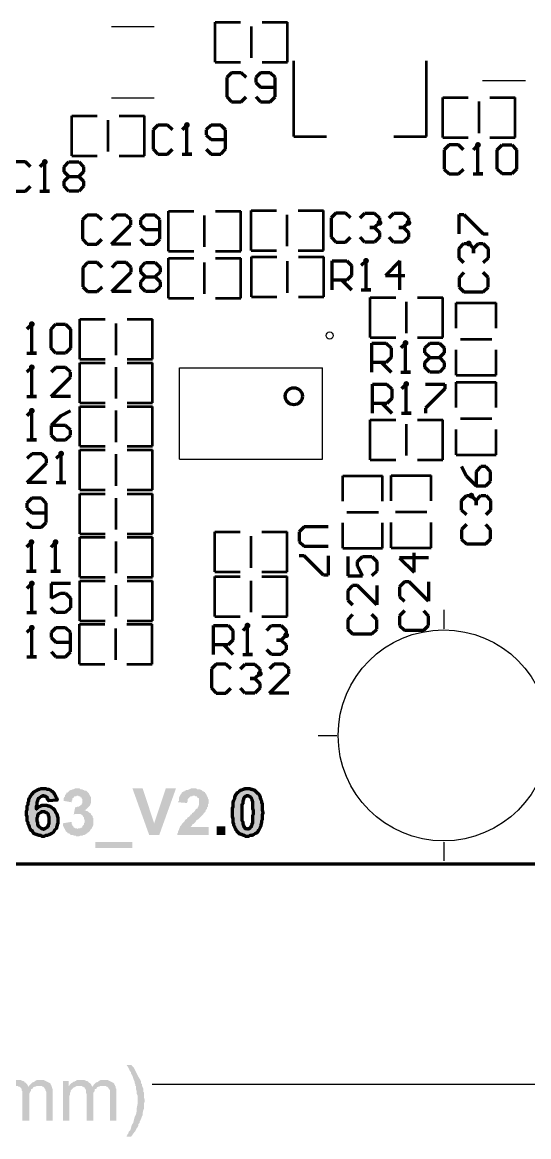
# Model space of a CAD drawing. Header units: millimetres. Extents: x 0.6 to 86.1, y 0.6 to 60.6.
# Drawn here: x 42.67 to 60.41, y 0.64 to 39.66 of the extents above; entities that cross this region are included whole.
import ezdxf

# ---------------------------------------------------------------- set-up
doc = ezdxf.new("R2010")
doc.units = ezdxf.units.MM
doc.layers.add('PDF3_0', color=7, linetype='Continuous')

msp = doc.modelspace()

# ---------------------------------------------------------------- hatches: boundary and pattern name
at = {"layer": 'PDF3_0', "true_color": 0x008000}
h = msp.add_hatch(color=96, dxfattribs=at)
edge = h.paths.add_edge_path(flags=16)
edge.add_arc((48.441, 36.061), 0.102, 0, 360)
h = msp.add_hatch(color=96, dxfattribs=at)
edge = h.paths.add_edge_path(flags=16)
edge.add_arc((58.636, 35.363), 0.102, 0, 360)
h = msp.add_hatch(color=96, dxfattribs=at)
edge = h.paths.add_edge_path(flags=16)
edge.add_arc((43.462, 34.766), 0.102, 0, 360)
h = msp.add_hatch(color=96, dxfattribs=at)
edge = h.paths.add_edge_path(flags=16)
edge.add_arc((55.185, 32.636), 0.102, 0, 360)
h = msp.add_hatch(color=96, dxfattribs=at)
edge = h.paths.add_edge_path(flags=16)
edge.add_arc((55.185, 32.636), 0.102, 0, 360)
h = msp.add_hatch(color=96, dxfattribs=at)
edge = h.paths.add_edge_path(flags=16)
edge.add_arc((55.185, 32.636), 0.102, 0, 360)
h = msp.add_hatch(color=96, dxfattribs=at)
edge = h.paths.add_edge_path(flags=16)
edge.add_arc((56.2, 32.636), 0.102, 0, 360)
h = msp.add_hatch(color=96, dxfattribs=at)
edge = h.paths.add_edge_path(flags=16)
edge.add_arc((56.2, 32.636), 0.102, 0, 360)
h = msp.add_hatch(color=96, dxfattribs=at)
edge = h.paths.add_edge_path(flags=16)
edge.add_arc((56.2, 32.636), 0.102, 0, 360)
h = msp.add_hatch(color=96, dxfattribs=at)
edge = h.paths.add_edge_path(flags=16)
edge.add_arc((58.314, 31.912), 0.102, 0, 360)
h = msp.add_hatch(color=96, dxfattribs=at)
edge = h.paths.add_edge_path(flags=16)
edge.add_arc((58.314, 31.912), 0.102, 0, 360)
h = msp.add_hatch(color=96, dxfattribs=at)
edge = h.paths.add_edge_path(flags=16)
edge.add_arc((58.314, 31.912), 0.102, 0, 360)
h = msp.add_hatch(color=96, dxfattribs=at)
edge = h.paths.add_edge_path(flags=16)
edge.add_arc((54.715, 31.306), 0.102, 0, 360)
h = msp.add_hatch(color=96, dxfattribs=at)
edge = h.paths.add_edge_path(flags=16)
edge.add_arc((43.006, 29.089), 0.102, 0, 360)
h = msp.add_hatch(color=96, dxfattribs=at)
edge = h.paths.add_edge_path(flags=16)
edge.add_arc((56.099, 28.429), 0.102, 0, 360)
h = msp.add_hatch(color=96, dxfattribs=at)
edge = h.paths.add_edge_path(flags=16)
edge.add_arc((43.006, 27.577), 0.102, 0, 360)
h = msp.add_hatch(color=96, dxfattribs=at)
edge = h.paths.add_edge_path(flags=16)
edge.add_arc((56.124, 26.993), 0.102, 0, 360)
h = msp.add_hatch(color=96, dxfattribs=at)
edge = h.paths.add_edge_path(flags=16)
edge.add_arc((43.006, 26.054), 0.102, 0, 360)
h = msp.add_hatch(color=96, dxfattribs=at)
edge = h.paths.add_edge_path(flags=16)
edge.add_arc((44.034, 24.555), 0.102, 0, 360)
h = msp.add_hatch(color=96, dxfattribs=at)
edge = h.paths.add_edge_path(flags=16)
edge.add_arc((58.403, 23.086), 0.102, 0, 360)
h = msp.add_hatch(color=96, dxfattribs=at)
edge = h.paths.add_edge_path(flags=16)
edge.add_arc((58.403, 23.086), 0.102, 0, 360)
h = msp.add_hatch(color=96, dxfattribs=at)
edge = h.paths.add_edge_path(flags=16)
edge.add_arc((58.403, 23.086), 0.102, 0, 360)
h = msp.add_hatch(color=96, dxfattribs=at)
edge = h.paths.add_edge_path(flags=16)
edge.add_arc((42.993, 21.457), 0.102, 0, 360)
h = msp.add_hatch(color=96, dxfattribs=at)
edge = h.paths.add_edge_path(flags=16)
edge.add_arc((43.839, 21.457), 0.102, 0, 360)
h = msp.add_hatch(color=96, dxfattribs=at)
edge = h.paths.add_edge_path(flags=16)
edge.add_arc((43.006, 20.009), 0.102, 0, 360)
h = msp.add_hatch(color=96, dxfattribs=at)
edge = h.paths.add_edge_path(flags=16)
edge.add_arc((43.006, 18.459), 0.102, 0, 360)
h = msp.add_hatch(color=96, dxfattribs=at)
edge = h.paths.add_edge_path(flags=16)
edge.add_arc((50.562, 18.536), 0.102, 0, 360)
h = msp.add_hatch(color=96, dxfattribs=at)
edge = h.paths.add_edge_path(flags=16)
edge.add_arc((51.916, 18.198), 0.102, 0, 360)
h = msp.add_hatch(color=96, dxfattribs=at)
edge = h.paths.add_edge_path(flags=16)
edge.add_arc((51.916, 18.198), 0.102, 0, 360)
h = msp.add_hatch(color=96, dxfattribs=at)
edge = h.paths.add_edge_path(flags=16)
edge.add_arc((51.916, 18.198), 0.102, 0, 360)
h = msp.add_hatch(color=96, dxfattribs=at)
edge = h.paths.add_edge_path(flags=16)
edge.add_arc((50.994, 16.852), 0.102, 0, 360)
h = msp.add_hatch(color=96, dxfattribs=at)
edge = h.paths.add_edge_path(flags=16)
edge.add_arc((50.994, 16.852), 0.102, 0, 360)
h = msp.add_hatch(color=96, dxfattribs=at)
edge = h.paths.add_edge_path(flags=16)
edge.add_arc((50.994, 16.852), 0.102, 0, 360)
h = msp.add_hatch(color=96, dxfattribs=at)
h.paths.add_polyline_path([(43.459, 12.834), (43.484, 12.834), (43.535, 12.809), (43.586, 12.809), (43.637, 12.783), (43.687, 12.758), (43.713, 12.732), (43.738, 12.732), (43.738, 12.707), (43.764, 12.707), (43.764, 12.682), (43.789, 12.657), (43.866, 12.504), (43.89, 12.428), (43.586, 12.402), (43.586, 12.453), (43.561, 12.453), (43.561, 12.504), (43.535, 12.529), (43.51, 12.529), (43.51, 12.555), (43.459, 12.555), (43.434, 12.58), (43.383, 12.58), (43.357, 12.555), (43.332, 12.555), (43.281, 12.504), (43.231, 12.479), (43.231, 12.453), (43.205, 12.428), (43.205, 12.377), (43.18, 12.351), (43.18, 12.25), (43.154, 12.199), (43.154, 12.123), (43.18, 12.123), (43.18, 12.148), (43.205, 12.148), (43.231, 12.174), (43.281, 12.199), (43.332, 12.225), (43.357, 12.25), (43.535, 12.25), (43.561, 12.225), (43.612, 12.225), (43.637, 12.199), (43.663, 12.199), (43.687, 12.174), (43.738, 12.148), (43.789, 12.097), (43.815, 12.072), (43.815, 12.047), (43.84, 12.021), (43.84, 11.996), (43.866, 11.971), (43.866, 11.945), (43.89, 11.92), (43.89, 11.869), (43.916, 11.844), (43.916, 11.615), (43.89, 11.564), (43.89, 11.513), (43.866, 11.488), (43.866, 11.437), (43.815, 11.386), (43.789, 11.335), (43.738, 11.284), (43.713, 11.26), (43.687, 11.26), (43.663, 11.234), (43.637, 11.234), (43.612, 11.209), (43.586, 11.209), (43.561, 11.183), (43.484, 11.183), (43.434, 11.158), (43.357, 11.158), (43.332, 11.183), (43.255, 11.183), (43.231, 11.209), (43.18, 11.209), (43.154, 11.234), (43.129, 11.234), (43.078, 11.26), (43.052, 11.284), (43.027, 11.335), (43.002, 11.361), (42.976, 11.361), (42.976, 11.386), (42.951, 11.412), (42.951, 11.437), (42.925, 11.463), (42.925, 11.513), (42.9, 11.539), (42.874, 11.59), (42.874, 11.641), (42.849, 11.691), (42.849, 11.844), (42.824, 11.894), (42.824, 12.047), (42.849, 12.097), (42.849, 12.225), (42.874, 12.276), (42.874, 12.351), (42.9, 12.402), (42.9, 12.453), (42.925, 12.504), (42.951, 12.555), (42.976, 12.58), (43.002, 12.631), (43.027, 12.657), (43.052, 12.682), (43.052, 12.707), (43.078, 12.707), (43.103, 12.732), (43.154, 12.758), (43.18, 12.758), (43.205, 12.783), (43.255, 12.809), (43.281, 12.809), (43.332, 12.834)])
h.paths.add_polyline_path([(43.408, 12.021), (43.383, 12.021), (43.357, 12.021), (43.332, 12.021), (43.332, 11.996), (43.306, 11.996), (43.255, 11.945), (43.231, 11.945), (43.231, 11.92), (43.205, 11.894), (43.205, 11.844), (43.18, 11.793), (43.18, 11.691), (43.205, 11.666), (43.205, 11.564), (43.231, 11.539), (43.255, 11.513), (43.255, 11.488), (43.281, 11.488), (43.306, 11.463), (43.332, 11.437), (43.383, 11.437), (43.408, 11.412), (43.434, 11.412), (43.434, 11.437), (43.484, 11.437), (43.51, 11.463), (43.535, 11.463), (43.561, 11.488), (43.561, 11.513), (43.586, 11.513), (43.586, 11.564), (43.612, 11.615), (43.612, 11.844), (43.586, 11.869), (43.586, 11.92), (43.51, 11.996), (43.484, 11.996), (43.459, 12.021), (43.434, 12.021)], flags=16)
for points in [[(44.653, 12.834), (44.678, 12.834), (44.703, 12.809), (44.754, 12.809), (44.805, 12.783), (44.831, 12.783), (44.856, 12.758), (44.906, 12.758), (44.957, 12.707), (44.983, 12.682), (45.008, 12.657), (45.008, 12.631), (45.034, 12.606), (45.059, 12.555), (45.085, 12.529), (45.085, 12.326), (45.059, 12.3), (45.059, 12.276), (45.034, 12.225), (44.906, 12.097), (44.856, 12.072), (44.882, 12.072), (44.906, 12.047), (44.932, 12.047), (44.983, 12.021), (45.008, 11.996), (45.059, 11.971), (45.085, 11.945), (45.085, 11.92), (45.11, 11.894), (45.135, 11.869), (45.135, 11.818), (45.161, 11.793), (45.161, 11.564), (45.135, 11.488), (45.11, 11.463), (45.11, 11.437), (45.085, 11.412), (45.059, 11.386), (45.034, 11.335), (45.008, 11.31), (44.983, 11.31), (44.983, 11.284), (44.957, 11.284), (44.957, 11.26), (44.932, 11.26), (44.906, 11.234), (44.882, 11.234), (44.856, 11.209), (44.805, 11.209), (44.78, 11.183), (44.703, 11.183), (44.653, 11.158), (44.551, 11.158), (44.551, 11.183), (44.5, 11.183), (44.424, 11.209), (44.373, 11.209), (44.322, 11.26), (44.272, 11.26), (44.247, 11.284), (44.247, 11.31), (44.221, 11.31), (44.221, 11.335), (44.196, 11.335), (44.196, 11.361), (44.17, 11.386), (44.17, 11.412), (44.145, 11.437), (44.119, 11.488), (44.094, 11.539), (44.094, 11.615), (44.399, 11.666), (44.399, 11.59), (44.424, 11.564), (44.424, 11.539), (44.475, 11.488), (44.475, 11.463), (44.5, 11.463), (44.526, 11.437), (44.577, 11.437), (44.628, 11.412), (44.628, 11.437), (44.703, 11.437), (44.729, 11.463), (44.754, 11.463), (44.78, 11.488), (44.78, 11.513), (44.831, 11.564), (44.831, 11.615), (44.856, 11.641), (44.856, 11.742), (44.831, 11.767), (44.831, 11.818), (44.805, 11.844), (44.78, 11.894), (44.754, 11.92), (44.729, 11.92), (44.703, 11.945), (44.526, 11.945), (44.475, 11.92), (44.526, 12.174), (44.551, 12.174), (44.602, 12.199), (44.653, 12.199), (44.678, 12.225), (44.703, 12.225), (44.703, 12.25), (44.729, 12.25), (44.754, 12.276), (44.754, 12.3), (44.78, 12.326), (44.78, 12.453), (44.754, 12.479), (44.754, 12.504), (44.729, 12.529), (44.703, 12.529), (44.703, 12.555), (44.653, 12.555), (44.628, 12.58), (44.577, 12.58), (44.551, 12.555), (44.5, 12.555), (44.475, 12.529), (44.475, 12.504), (44.45, 12.504), (44.424, 12.479), (44.424, 12.428), (44.399, 12.402), (44.399, 12.351), (44.119, 12.402), (44.119, 12.479), (44.145, 12.529), (44.17, 12.555), (44.17, 12.606), (44.221, 12.657), (44.221, 12.682), (44.247, 12.682), (44.272, 12.707), (44.297, 12.732), (44.322, 12.758), (44.373, 12.783), (44.399, 12.783), (44.45, 12.809), (44.475, 12.809), (44.526, 12.834), (44.628, 12.834)], [(47.472, 11.209), (47.117, 11.209), (46.533, 12.834), (46.888, 12.834), (47.294, 11.615), (47.701, 12.834), (48.056, 12.834)], [(48.717, 12.834), (48.742, 12.834), (48.768, 12.834), (48.793, 12.809), (48.869, 12.809), (48.945, 12.783), (48.996, 12.732), (49.021, 12.732), (49.047, 12.707), (49.072, 12.707), (49.072, 12.682), (49.123, 12.631), (49.123, 12.606), (49.174, 12.504), (49.174, 12.479), (49.2, 12.453), (49.2, 12.3), (49.174, 12.276), (49.174, 12.199), (49.149, 12.174), (49.149, 12.123), (49.123, 12.097), (49.098, 12.072), (49.098, 12.047), (49.072, 11.996), (49.021, 11.971), (49.021, 11.945), (48.996, 11.92), (48.971, 11.894), (48.945, 11.869), (48.818, 11.742), (48.793, 11.742), (48.768, 11.716), (48.742, 11.666), (48.666, 11.59), (48.64, 11.59), (48.64, 11.564), (48.615, 11.564), (48.615, 11.539), (48.59, 11.513), (48.565, 11.488), (49.2, 11.488), (49.2, 11.209), (48.107, 11.209), (48.107, 11.26), (48.133, 11.284), (48.133, 11.335), (48.158, 11.386), (48.184, 11.463), (48.208, 11.513), (48.259, 11.564), (48.259, 11.59), (48.336, 11.666), (48.361, 11.691), (48.387, 11.742), (48.437, 11.767), (48.463, 11.818), (48.514, 11.844), (48.565, 11.894), (48.565, 11.92), (48.59, 11.92), (48.615, 11.945), (48.615, 11.971), (48.666, 11.996), (48.717, 12.047), (48.742, 12.097), (48.768, 12.123), (48.793, 12.123), (48.818, 12.148), (48.818, 12.174), (48.844, 12.199), (48.844, 12.225), (48.869, 12.25), (48.869, 12.479), (48.844, 12.504), (48.818, 12.504), (48.818, 12.529), (48.793, 12.529), (48.793, 12.555), (48.742, 12.555), (48.717, 12.58), (48.64, 12.58), (48.615, 12.555), (48.565, 12.555), (48.514, 12.504), (48.488, 12.479), (48.463, 12.453), (48.463, 12.377), (48.437, 12.326), (48.133, 12.351), (48.133, 12.377), (48.158, 12.402), (48.158, 12.504), (48.184, 12.555), (48.208, 12.606), (48.234, 12.631), (48.259, 12.682), (48.285, 12.707), (48.31, 12.707), (48.31, 12.732), (48.361, 12.732), (48.361, 12.758), (48.387, 12.758), (48.412, 12.783), (48.463, 12.783), (48.539, 12.809), (48.59, 12.834), (48.691, 12.834)], [(49.784, 11.209), (49.479, 11.209), (49.479, 11.513), (49.784, 11.513)], [(46.533, 10.751), (45.237, 10.751), (45.237, 10.955), (46.533, 10.955)], [(46.482, 3.157), (46.507, 3.157), (46.507, 3.132), (46.533, 3.107), (46.557, 3.081), (46.583, 3.056), (46.634, 2.954), (46.659, 2.903), (46.736, 2.75), (46.812, 2.624), (46.837, 2.573), (46.837, 2.497), (46.863, 2.497), (46.863, 2.421), (46.888, 2.395), (46.888, 2.37), (46.914, 2.319), (46.914, 2.217), (46.939, 2.192), (46.939, 2.014), (46.964, 1.913), (46.964, 1.862), (46.939, 1.836), (46.939, 1.633), (46.914, 1.582), (46.888, 1.456), (46.888, 1.405), (46.863, 1.354), (46.837, 1.278), (46.812, 1.227), (46.812, 1.201), (46.786, 1.176), (46.786, 1.125), (46.761, 1.1), (46.736, 1.075), (46.736, 1.024), (46.71, 0.973), (46.685, 0.947), (46.634, 0.846), (46.557, 0.744), (46.482, 0.643), (46.33, 0.643), (46.33, 0.668), (46.354, 0.694), (46.354, 0.719), (46.38, 0.744), (46.405, 0.821), (46.456, 0.872), (46.482, 0.947), (46.507, 1.049), (46.557, 1.125), (46.583, 1.227), (46.608, 1.328), (46.659, 1.43), (46.685, 1.557), (46.685, 1.659), (46.71, 1.785), (46.71, 2.091), (46.685, 2.141), (46.685, 2.217), (46.659, 2.294), (46.659, 2.421), (46.634, 2.421), (46.634, 2.472), (46.608, 2.523), (46.608, 2.573), (46.583, 2.624), (46.557, 2.7), (46.533, 2.776), (46.507, 2.801), (46.507, 2.827), (46.482, 2.852), (46.482, 2.903), (46.456, 2.929), (46.431, 2.954), (46.431, 2.979), (46.38, 3.081), (46.354, 3.107), (46.33, 3.157)], [(43.357, 2.624), (43.383, 2.624), (43.434, 2.624), (43.484, 2.598), (43.586, 2.547), (43.637, 2.523), (43.663, 2.497), (43.663, 2.472), (43.687, 2.446), (43.687, 2.421), (43.713, 2.395), (43.713, 2.344), (43.738, 2.319), (43.738, 1.201), (43.51, 1.201), (43.51, 2.217), (43.484, 2.268), (43.484, 2.319), (43.459, 2.319), (43.459, 2.344), (43.408, 2.395), (43.383, 2.395), (43.357, 2.421), (43.18, 2.421), (43.129, 2.395), (43.103, 2.395), (43.052, 2.37), (43.027, 2.319), (43.002, 2.319), (42.976, 2.294), (42.976, 2.243), (42.951, 2.217), (42.925, 2.166), (42.925, 1.201), (42.671, 1.201), (42.671, 2.243), (42.646, 2.268), (42.646, 2.319), (42.621, 2.344), (42.621, 2.37), (42.596, 2.37), (42.57, 2.395), (42.545, 2.395), (42.519, 2.421), (42.341, 2.421), (42.316, 2.395), (42.29, 2.395), (42.24, 2.37), (42.215, 2.344), (42.189, 2.319), (42.138, 2.268), (42.138, 2.217), (42.113, 2.192), (42.113, 2.116), (42.087, 2.065), (42.087, 1.201), (41.859, 1.201), (41.859, 2.598), (42.062, 2.598), (42.062, 2.421), (42.087, 2.421), (42.087, 2.446), (42.164, 2.523), (42.215, 2.547), (42.24, 2.573), (42.265, 2.573), (42.29, 2.598), (42.316, 2.598), (42.341, 2.624), (42.621, 2.624), (42.671, 2.598), (42.697, 2.598), (42.748, 2.573), (42.748, 2.547), (42.773, 2.547), (42.799, 2.523), (42.824, 2.497), (42.849, 2.472), (42.874, 2.421), (42.874, 2.395), (42.9, 2.395), (42.9, 2.421), (43.002, 2.523), (43.027, 2.547), (43.052, 2.547), (43.103, 2.573), (43.129, 2.598), (43.18, 2.624), (43.332, 2.624)], [(45.593, 2.624), (45.618, 2.624), (45.669, 2.624), (45.72, 2.598), (45.77, 2.573), (45.821, 2.547), (45.872, 2.523), (45.898, 2.497), (45.898, 2.472), (45.923, 2.446), (45.923, 2.421), (45.948, 2.395), (45.948, 2.344), (45.973, 2.319), (45.973, 1.201), (45.745, 1.201), (45.745, 2.268), (45.72, 2.294), (45.72, 2.319), (45.694, 2.319), (45.694, 2.344), (45.643, 2.395), (45.618, 2.395), (45.593, 2.421), (45.415, 2.421), (45.364, 2.395), (45.338, 2.395), (45.288, 2.37), (45.263, 2.319), (45.237, 2.319), (45.212, 2.294), (45.212, 2.243), (45.186, 2.217), (45.161, 2.166), (45.161, 1.201), (44.932, 1.201), (44.932, 2.141), (44.906, 2.166), (44.906, 2.268), (44.882, 2.319), (44.856, 2.344), (44.856, 2.37), (44.831, 2.37), (44.805, 2.395), (44.78, 2.395), (44.754, 2.421), (44.577, 2.421), (44.551, 2.395), (44.526, 2.395), (44.5, 2.37), (44.475, 2.37), (44.45, 2.344), (44.424, 2.319), (44.373, 2.268), (44.373, 2.192), (44.348, 2.192), (44.348, 2.116), (44.322, 2.065), (44.322, 1.201), (44.094, 1.201), (44.094, 2.598), (44.297, 2.598), (44.297, 2.421), (44.322, 2.421), (44.322, 2.446), (44.399, 2.523), (44.45, 2.547), (44.475, 2.573), (44.5, 2.573), (44.526, 2.598), (44.551, 2.598), (44.577, 2.624), (44.856, 2.624), (44.906, 2.598), (44.932, 2.598), (44.983, 2.573), (44.983, 2.547), (45.008, 2.547), (45.034, 2.523), (45.085, 2.472), (45.11, 2.421), (45.11, 2.395), (45.135, 2.395), (45.135, 2.421), (45.161, 2.421), (45.161, 2.446), (45.237, 2.523), (45.263, 2.547), (45.288, 2.547), (45.338, 2.573), (45.364, 2.598), (45.415, 2.624), (45.567, 2.624)]]:
    msp.add_hatch(color=96, dxfattribs=at).paths.add_polyline_path(points, flags=16)
h = msp.add_hatch(color=96, dxfattribs=at)
h.paths.add_polyline_path([(50.596, 12.834), (50.622, 12.834), (50.647, 12.834), (50.672, 12.809), (50.723, 12.809), (50.749, 12.783), (50.8, 12.783), (50.851, 12.732), (50.875, 12.707), (50.901, 12.682), (50.926, 12.657), (50.952, 12.657), (50.952, 12.631), (50.977, 12.606), (50.977, 12.58), (51.003, 12.555), (51.003, 12.504), (51.028, 12.453), (51.054, 12.402), (51.054, 12.351), (51.079, 12.3), (51.079, 12.072), (51.104, 11.996), (51.104, 11.945), (51.079, 11.92), (51.079, 11.742), (51.054, 11.691), (51.054, 11.641), (51.028, 11.564), (51.028, 11.513), (51.003, 11.463), (50.952, 11.361), (50.926, 11.335), (50.926, 11.31), (50.901, 11.31), (50.901, 11.284), (50.875, 11.284), (50.851, 11.26), (50.825, 11.26), (50.774, 11.209), (50.749, 11.209), (50.723, 11.183), (50.647, 11.183), (50.596, 11.158), (50.495, 11.158), (50.469, 11.183), (50.419, 11.183), (50.393, 11.209), (50.368, 11.209), (50.342, 11.234), (50.291, 11.234), (50.19, 11.335), (50.19, 11.361), (50.165, 11.361), (50.165, 11.386), (50.139, 11.412), (50.139, 11.437), (50.114, 11.463), (50.114, 11.488), (50.088, 11.539), (50.088, 11.59), (50.063, 11.641), (50.063, 11.767), (50.037, 11.844), (50.037, 12.148), (50.063, 12.199), (50.063, 12.351), (50.088, 12.428), (50.114, 12.479), (50.114, 12.529), (50.165, 12.631), (50.19, 12.657), (50.19, 12.682), (50.216, 12.682), (50.241, 12.707), (50.266, 12.732), (50.291, 12.758), (50.317, 12.758), (50.342, 12.783), (50.368, 12.783), (50.419, 12.809), (50.444, 12.809), (50.469, 12.834)])
h.paths.add_polyline_path([(50.571, 12.58), (50.545, 12.58), (50.52, 12.58), (50.52, 12.555), (50.469, 12.555), (50.469, 12.529), (50.444, 12.529), (50.444, 12.504), (50.419, 12.479), (50.419, 12.428), (50.393, 12.402), (50.393, 12.3), (50.368, 12.276), (50.368, 11.716), (50.393, 11.666), (50.393, 11.59), (50.419, 11.564), (50.419, 11.513), (50.469, 11.463), (50.469, 11.437), (50.545, 11.437), (50.571, 11.412), (50.596, 11.437), (50.647, 11.437), (50.672, 11.463), (50.672, 11.488), (50.698, 11.488), (50.698, 11.539), (50.723, 11.564), (50.723, 11.615), (50.749, 11.615), (50.749, 11.894), (50.774, 11.945), (50.774, 12.072), (50.749, 12.097), (50.749, 12.377), (50.723, 12.402), (50.723, 12.453), (50.698, 12.479), (50.698, 12.504), (50.672, 12.529), (50.647, 12.555), (50.622, 12.555), (50.596, 12.58)], flags=16)

# ---------------------------------------------------------------- linework, layer by layer
at = {"layer": 'PDF3_0', "color": 96, "true_color": 0x008000}
for points in [[(45.795, 39.508), (47.295, 39.508)], [(58.8, 37.618), (60.3, 37.618)], [(45.795, 37.008), (47.295, 37.008)], [(48.185, 24.365), (48.185, 27.565)], [(48.185, 27.565), (53.185, 27.565)], [(53.185, 24.365), (53.185, 27.565)], [(48.185, 24.365), (53.185, 24.365)], [(57.452, 18.426), (57.452, 19.086)], [(53.032, 14.692), (53.692, 14.692)], [(57.452, 10.299), (57.452, 10.958)], [(47.219, 2.484), (70.451, 2.484)]]:
    msp.add_lwpolyline(points, dxfattribs=at)
at = {"layer": 'PDF3_0', "color": 96, "lineweight": 53, "true_color": 0x008000}
for points in [[(49.428, 39.657), (50.317, 39.657)], [(49.428, 38.257), (49.428, 39.657)], [(50.698, 38.407), (50.698, 39.506)], [(51.079, 39.657), (51.968, 39.657)], [(51.968, 38.257), (51.968, 39.657)], [(49.428, 38.257), (50.317, 38.257)], [(51.079, 38.257), (51.968, 38.257)], [(52.182, 35.66), (52.182, 38.313)], [(56.834, 35.66), (56.834, 38.313)], [(57.404, 37.028), (58.292, 37.028)], [(57.404, 35.628), (57.404, 37.028)], [(58.673, 35.778), (58.673, 36.878)], [(59.055, 37.028), (59.943, 37.028)], [(59.943, 35.628), (59.943, 37.028)], [(44.411, 34.98), (44.411, 36.38)], [(44.411, 36.38), (45.3, 36.38)], [(46.062, 36.38), (46.951, 36.38)], [(46.951, 34.98), (46.951, 36.38)], [(45.681, 35.13), (45.681, 36.23)], [(52.182, 35.66), (53.331, 35.66)], [(55.685, 35.66), (56.834, 35.66)], [(57.404, 35.628), (58.292, 35.628)], [(59.055, 35.628), (59.943, 35.628)], [(44.411, 34.98), (45.3, 34.98)], [(46.062, 34.98), (46.951, 34.98)], [(47.79, 33.042), (48.679, 33.042)], [(47.79, 31.642), (47.79, 33.042)], [(49.06, 31.792), (49.06, 32.891)], [(49.441, 33.042), (50.33, 33.042)], [(50.33, 31.642), (50.33, 33.042)], [(50.685, 31.666), (50.685, 33.066)], [(50.685, 33.066), (51.575, 33.066)], [(51.955, 31.816), (51.955, 32.915)], [(52.336, 33.066), (53.225, 33.066)], [(53.225, 31.666), (53.225, 33.066)], [(47.79, 31.642), (48.679, 31.642)], [(49.441, 31.642), (50.33, 31.642)], [(50.685, 31.666), (51.575, 31.666)], [(52.336, 31.666), (53.225, 31.666)], [(47.79, 31.403), (48.679, 31.403)], [(47.79, 30.003), (47.79, 31.403)], [(49.06, 30.154), (49.06, 31.253)], [(49.441, 31.403), (50.33, 31.403)], [(50.33, 30.003), (50.33, 31.403)], [(50.698, 30.04), (50.698, 31.44)], [(50.698, 31.44), (51.587, 31.44)], [(51.968, 30.19), (51.968, 31.29)], [(52.349, 31.44), (53.238, 31.44)], [(53.238, 30.04), (53.238, 31.44)], [(47.79, 30.003), (48.679, 30.003)], [(49.441, 30.003), (50.33, 30.003)], [(50.698, 30.04), (51.587, 30.04)], [(52.349, 30.04), (53.238, 30.04)], [(54.863, 28.618), (54.863, 30.018)], [(54.863, 30.018), (55.753, 30.018)], [(56.134, 28.768), (56.134, 29.867)], [(56.514, 30.018), (57.404, 30.018)], [(57.404, 28.618), (57.404, 30.018)], [(57.872, 28.95), (57.872, 29.839)], [(57.872, 29.839), (59.272, 29.839)], [(59.272, 28.95), (59.272, 29.839)], [(44.691, 27.859), (44.691, 29.259)], [(44.691, 29.259), (45.58, 29.259)], [(45.961, 28.009), (45.961, 29.109)], [(46.342, 29.259), (47.231, 29.259)], [(47.231, 27.859), (47.231, 29.259)], [(54.863, 28.618), (55.753, 28.618)], [(56.514, 28.618), (57.404, 28.618)], [(58.022, 28.569), (59.122, 28.569)], [(57.872, 27.299), (57.872, 28.188)], [(59.272, 27.299), (59.272, 28.188)], [(44.691, 27.859), (45.58, 27.859)], [(44.691, 26.335), (44.691, 27.736)], [(44.691, 27.736), (45.58, 27.736)], [(46.342, 27.859), (47.231, 27.859)], [(46.342, 27.736), (47.231, 27.736)], [(47.231, 26.335), (47.231, 27.736)], [(45.961, 26.486), (45.961, 27.585)], [(57.872, 27.299), (59.272, 27.299)], [(57.872, 26.168), (57.872, 27.058)], [(57.872, 27.058), (59.272, 27.058)], [(59.272, 26.168), (59.272, 27.058)], [(44.691, 26.335), (45.58, 26.335)], [(44.691, 24.812), (44.691, 26.212)], [(44.691, 26.212), (45.58, 26.212)], [(46.342, 26.335), (47.231, 26.335)], [(46.342, 26.212), (47.231, 26.212)], [(47.231, 24.812), (47.231, 26.212)], [(45.961, 24.961), (45.961, 26.062)], [(58.022, 25.787), (59.122, 25.787)], [(54.863, 24.338), (54.863, 25.738)], [(54.863, 25.738), (55.753, 25.738)], [(56.134, 24.488), (56.134, 25.588)], [(56.514, 25.738), (57.404, 25.738)], [(57.404, 24.338), (57.404, 25.738)], [(57.872, 24.517), (57.872, 25.406)], [(59.272, 24.517), (59.272, 25.406)], [(44.691, 24.812), (45.58, 24.812)], [(44.691, 23.284), (44.691, 24.684)], [(44.691, 24.684), (45.58, 24.684)], [(46.342, 24.812), (47.231, 24.812)], [(46.342, 24.684), (47.231, 24.684)], [(47.231, 23.284), (47.231, 24.684)], [(45.961, 23.434), (45.961, 24.534)], [(54.863, 24.338), (55.753, 24.338)], [(56.514, 24.338), (57.404, 24.338)], [(57.872, 24.517), (59.272, 24.517)], [(53.897, 22.892), (53.897, 23.781)], [(53.897, 23.781), (55.297, 23.781)], [(55.297, 22.892), (55.297, 23.781)], [(55.598, 22.905), (55.598, 23.793)], [(55.598, 23.793), (56.999, 23.793)], [(56.999, 22.905), (56.999, 23.793)], [(44.691, 23.284), (45.58, 23.284)], [(44.691, 21.751), (44.691, 23.151)], [(44.691, 23.151), (45.58, 23.151)], [(46.342, 23.284), (47.231, 23.284)], [(46.342, 23.151), (47.231, 23.151)], [(47.231, 21.751), (47.231, 23.151)], [(45.961, 21.901), (45.961, 23.001)], [(54.047, 22.511), (55.147, 22.511)], [(55.748, 22.524), (56.848, 22.524)], [(53.897, 21.241), (53.897, 22.13)], [(55.297, 21.241), (55.297, 22.13)], [(55.598, 21.254), (55.598, 22.142)], [(56.999, 21.254), (56.999, 22.142)], [(44.691, 21.751), (45.58, 21.751)], [(44.691, 20.227), (44.691, 21.627)], [(44.691, 21.627), (45.58, 21.627)], [(45.961, 20.377), (45.961, 21.477)], [(46.342, 21.751), (47.231, 21.751)], [(46.342, 21.627), (47.231, 21.627)], [(47.231, 20.227), (47.231, 21.627)], [(49.415, 21.814), (50.304, 21.814)], [(49.415, 20.414), (49.415, 21.814)], [(50.685, 20.564), (50.685, 21.664)], [(51.066, 21.814), (51.955, 21.814)], [(51.955, 20.414), (51.955, 21.814)], [(53.897, 21.241), (55.297, 21.241)], [(55.598, 21.254), (56.999, 21.254)], [(49.415, 20.414), (50.304, 20.414)], [(51.066, 20.414), (51.955, 20.414)], [(44.691, 20.227), (45.58, 20.227)], [(44.691, 18.704), (44.691, 20.103)], [(44.691, 20.103), (45.58, 20.103)], [(45.961, 18.853), (45.961, 19.953)], [(46.342, 20.227), (47.231, 20.227)], [(46.342, 20.103), (47.231, 20.103)], [(47.231, 18.704), (47.231, 20.103)], [(49.415, 20.252), (50.304, 20.252)], [(49.415, 18.852), (49.415, 20.252)], [(50.685, 19.002), (50.685, 20.102)], [(51.066, 20.252), (51.955, 20.252)], [(51.955, 18.852), (51.955, 20.252)], [(49.415, 18.852), (50.304, 18.852)], [(51.066, 18.852), (51.955, 18.852)], [(44.678, 17.189), (44.678, 18.588)], [(44.678, 18.588), (45.567, 18.588)], [(44.691, 18.704), (45.58, 18.704)], [(45.948, 17.338), (45.948, 18.439)], [(46.33, 18.588), (47.218, 18.588)], [(46.342, 18.704), (47.231, 18.704)], [(47.218, 17.189), (47.218, 18.588)], [(44.678, 17.189), (45.567, 17.189)], [(46.33, 17.189), (47.218, 17.189)]]:
    msp.add_lwpolyline(points, dxfattribs=at)
at = {"layer": 'PDF3_0', "color": 96, "lineweight": 70, "true_color": 0x008000}
for points in [[(50.005, 37.89), (49.835, 37.72)], [(50.343, 37.89), (50.005, 37.89)], [(50.512, 37.72), (50.343, 37.89)], [(51.02, 37.89), (50.851, 37.72)], [(51.359, 37.89), (51.02, 37.89)], [(51.528, 37.72), (51.359, 37.89)], [(49.835, 37.72), (49.835, 37.043)], [(50.851, 37.72), (50.851, 37.551)], [(50.851, 37.551), (51.02, 37.382)], [(51.528, 37.043), (51.528, 37.72)], [(51.02, 37.382), (51.528, 37.382)], [(49.835, 37.043), (50.005, 36.874)], [(50.005, 36.874), (50.343, 36.874)], [(50.343, 36.874), (50.512, 37.043)], [(50.851, 37.043), (51.02, 36.874)], [(51.02, 36.874), (51.359, 36.874)], [(51.359, 36.874), (51.528, 37.043)], [(47.425, 36.061), (47.257, 35.891)], [(47.764, 36.061), (47.425, 36.061)], [(47.933, 35.891), (47.764, 36.061)], [(48.441, 36.061), (48.272, 35.891)], [(48.441, 35.045), (48.441, 36.061)], [(49.288, 36.061), (49.119, 35.891)], [(49.626, 36.061), (49.288, 36.061)], [(49.795, 35.891), (49.626, 36.061)], [(47.257, 35.891), (47.257, 35.214)], [(49.119, 35.891), (49.119, 35.722)], [(49.119, 35.722), (49.288, 35.553)], [(49.288, 35.553), (49.795, 35.553)], [(49.795, 35.214), (49.795, 35.891)], [(47.257, 35.214), (47.425, 35.045)], [(47.764, 35.045), (47.933, 35.214)], [(49.119, 35.214), (49.288, 35.045)], [(49.626, 35.045), (49.795, 35.214)], [(57.621, 35.363), (57.452, 35.193)], [(57.452, 35.193), (57.452, 34.516)], [(57.959, 35.363), (57.621, 35.363)], [(58.128, 35.193), (57.959, 35.363)], [(58.636, 35.363), (58.468, 35.193)], [(58.636, 34.347), (58.636, 35.363)], [(59.314, 35.193), (59.483, 35.363)], [(59.314, 34.516), (59.314, 35.193)], [(59.483, 35.363), (59.821, 35.363)], [(59.821, 35.363), (59.99, 35.193)], [(59.99, 35.193), (59.99, 34.516)], [(42.786, 34.766), (42.447, 34.766)], [(42.955, 34.596), (42.786, 34.766)], [(43.462, 34.766), (43.293, 34.596)], [(43.462, 33.75), (43.462, 34.766)], [(44.14, 34.596), (44.309, 34.766)], [(44.309, 34.766), (44.648, 34.766)], [(44.648, 34.766), (44.817, 34.596)], [(47.425, 35.045), (47.764, 35.045)], [(48.272, 35.045), (48.61, 35.045)], [(48.61, 35.045), (48.441, 35.045)], [(49.288, 35.045), (49.626, 35.045)], [(44.14, 34.427), (44.14, 34.596)], [(44.309, 34.257), (44.14, 34.427)], [(44.817, 34.427), (44.648, 34.257)], [(44.817, 34.596), (44.817, 34.427)], [(57.452, 34.516), (57.621, 34.347)], [(57.621, 34.347), (57.959, 34.347)], [(57.959, 34.347), (58.128, 34.516)], [(58.468, 34.347), (58.806, 34.347)], [(58.806, 34.347), (58.636, 34.347)], [(59.483, 34.347), (59.314, 34.516)], [(59.821, 34.347), (59.483, 34.347)], [(59.99, 34.516), (59.821, 34.347)], [(44.14, 34.089), (44.309, 34.257)], [(44.14, 33.919), (44.14, 34.089)], [(44.309, 34.257), (44.648, 34.257)], [(44.648, 34.257), (44.817, 34.089)], [(44.817, 34.089), (44.817, 33.919)], [(42.447, 33.75), (42.786, 33.75)], [(42.786, 33.75), (42.955, 33.919)], [(43.293, 33.75), (43.632, 33.75)], [(43.632, 33.75), (43.462, 33.75)], [(44.309, 33.75), (44.14, 33.919)], [(44.648, 33.75), (44.309, 33.75)], [(44.817, 33.919), (44.648, 33.75)], [(44.949, 32.908), (44.78, 32.738)], [(45.287, 32.908), (44.949, 32.908)], [(45.457, 32.738), (45.287, 32.908)], [(45.965, 32.908), (45.796, 32.738)], [(46.303, 32.908), (45.965, 32.908)], [(46.472, 32.738), (46.303, 32.908)], [(46.98, 32.908), (46.811, 32.738)], [(47.319, 32.908), (46.98, 32.908)], [(47.488, 32.738), (47.319, 32.908)], [(53.661, 32.975), (53.492, 32.806)], [(53.492, 32.806), (53.492, 32.129)], [(54, 32.975), (53.661, 32.975)], [(54.169, 32.806), (54, 32.975)], [(54.507, 32.806), (54.677, 32.975)], [(54.677, 32.975), (55.016, 32.975)], [(55.016, 32.975), (55.185, 32.806)], [(55.185, 32.806), (55.185, 32.636)], [(55.523, 32.806), (55.692, 32.975)], [(55.692, 32.975), (56.031, 32.975)], [(56.031, 32.975), (56.2, 32.806)], [(56.2, 32.806), (56.2, 32.636)], [(57.975, 32.251), (57.975, 32.928)], [(57.975, 32.928), (58.145, 32.928)], [(58.145, 32.928), (58.821, 32.251)], [(44.78, 32.738), (44.78, 32.061)], [(45.796, 31.892), (46.472, 32.569)], [(46.472, 32.569), (46.472, 32.738)], [(46.811, 32.738), (46.811, 32.569)], [(46.811, 32.569), (46.98, 32.4)], [(46.98, 32.4), (47.488, 32.4)], [(47.488, 32.061), (47.488, 32.738)], [(55.016, 32.467), (54.846, 32.467)], [(54.846, 32.467), (55.016, 32.467)], [(55.185, 32.636), (55.016, 32.467)], [(55.016, 32.467), (55.185, 32.298)], [(56.031, 32.467), (55.862, 32.467)], [(55.862, 32.467), (56.031, 32.467)], [(56.2, 32.636), (56.031, 32.467)], [(56.031, 32.467), (56.2, 32.298)], [(44.78, 32.061), (44.949, 31.892)], [(45.287, 31.892), (45.457, 32.061)], [(46.811, 32.061), (46.98, 31.892)], [(47.319, 31.892), (47.488, 32.061)], [(53.492, 32.129), (53.661, 31.96)], [(54, 31.96), (54.169, 32.129)], [(54.677, 31.96), (54.507, 32.129)], [(55.185, 32.129), (55.016, 31.96)], [(55.185, 32.298), (55.185, 32.129)], [(55.692, 31.96), (55.523, 32.129)], [(56.2, 32.129), (56.031, 31.96)], [(56.2, 32.298), (56.2, 32.129)], [(58.821, 32.251), (58.991, 32.251)], [(44.949, 31.892), (45.287, 31.892)], [(46.472, 31.892), (45.796, 31.892)], [(46.98, 31.892), (47.319, 31.892)], [(53.661, 31.96), (54, 31.96)], [(55.016, 31.96), (54.677, 31.96)], [(56.031, 31.96), (55.692, 31.96)], [(57.975, 31.743), (58.145, 31.912)], [(57.975, 31.404), (57.975, 31.743)], [(58.145, 31.912), (58.314, 31.912)], [(58.314, 31.912), (58.483, 31.743)], [(58.483, 31.743), (58.652, 31.912)], [(58.483, 31.743), (58.483, 31.574)], [(58.483, 31.574), (58.483, 31.743)], [(58.652, 31.912), (58.821, 31.912)], [(58.821, 31.912), (58.991, 31.743)], [(58.991, 31.743), (58.991, 31.404)], [(44.961, 31.247), (44.793, 31.078)], [(45.3, 31.247), (44.961, 31.247)], [(45.47, 31.078), (45.3, 31.247)], [(45.977, 31.247), (45.808, 31.078)], [(46.316, 31.247), (45.977, 31.247)], [(46.485, 31.078), (46.316, 31.247)], [(46.824, 31.078), (46.993, 31.247)], [(46.993, 31.247), (47.332, 31.247)], [(47.332, 31.247), (47.501, 31.078)], [(53.53, 30.29), (53.53, 31.306)], [(53.53, 31.306), (54.038, 31.306)], [(54.038, 31.306), (54.207, 31.137)], [(54.715, 31.306), (54.546, 31.137)], [(54.715, 30.29), (54.715, 31.306)], [(55.899, 31.306), (55.392, 30.798)], [(55.899, 30.29), (55.899, 31.306)], [(58.145, 31.235), (57.975, 31.404)], [(58.991, 31.404), (58.821, 31.235)], [(44.793, 31.078), (44.793, 30.4)], [(45.808, 30.231), (46.485, 30.909)], [(46.485, 30.909), (46.485, 31.078)], [(46.824, 30.909), (46.824, 31.078)], [(46.993, 30.74), (46.824, 30.909)], [(47.501, 30.909), (47.332, 30.74)], [(47.501, 31.078), (47.501, 30.909)], [(54.207, 31.137), (54.207, 30.798)], [(58.145, 30.896), (57.975, 30.727)], [(58.991, 30.727), (58.821, 30.896)], [(46.824, 30.57), (46.993, 30.74)], [(46.824, 30.4), (46.824, 30.57)], [(46.993, 30.74), (47.332, 30.74)], [(47.332, 30.74), (47.501, 30.57)], [(47.501, 30.57), (47.501, 30.4)], [(54.038, 30.628), (53.53, 30.628)], [(53.868, 30.628), (54.207, 30.29)], [(54.207, 30.798), (54.038, 30.628)], [(55.392, 30.798), (56.069, 30.798)], [(57.975, 30.727), (57.975, 30.389)], [(58.991, 30.389), (58.991, 30.727)], [(44.793, 30.4), (44.961, 30.231)], [(44.961, 30.231), (45.3, 30.231)], [(45.3, 30.231), (45.47, 30.4)], [(46.485, 30.231), (45.808, 30.231)], [(46.993, 30.231), (46.824, 30.4)], [(47.332, 30.231), (46.993, 30.231)], [(47.501, 30.4), (47.332, 30.231)], [(54.546, 30.29), (54.884, 30.29)], [(54.884, 30.29), (54.715, 30.29)], [(57.975, 30.389), (58.145, 30.22)], [(58.145, 30.22), (58.821, 30.22)], [(58.821, 30.22), (58.991, 30.389)], [(43.006, 29.089), (42.837, 28.919)], [(43.006, 28.073), (43.006, 29.089)], [(43.683, 28.919), (43.852, 29.089)], [(43.683, 28.243), (43.683, 28.919)], [(43.852, 29.089), (44.19, 29.089)], [(44.19, 29.089), (44.36, 28.919)], [(44.36, 28.919), (44.36, 28.243)], [(43.852, 28.073), (43.683, 28.243)], [(44.36, 28.243), (44.19, 28.073)], [(54.914, 27.413), (54.914, 28.429)], [(54.914, 28.429), (55.422, 28.429)], [(55.422, 28.429), (55.591, 28.259)], [(55.591, 28.259), (55.591, 27.92)], [(56.099, 28.429), (55.93, 28.259)], [(56.099, 27.413), (56.099, 28.429)], [(56.776, 28.259), (56.946, 28.429)], [(56.776, 28.09), (56.776, 28.259)], [(56.946, 28.429), (57.284, 28.429)], [(57.284, 28.429), (57.453, 28.259)], [(57.453, 28.259), (57.453, 28.09)], [(42.837, 28.073), (43.175, 28.073)], [(43.175, 28.073), (43.006, 28.073)], [(44.19, 28.073), (43.852, 28.073)], [(55.422, 27.751), (54.914, 27.751)], [(55.253, 27.751), (55.591, 27.413)], [(55.591, 27.92), (55.422, 27.751)], [(56.946, 27.92), (56.776, 28.09)], [(56.776, 27.751), (56.946, 27.92)], [(56.776, 27.582), (56.776, 27.751)], [(56.946, 27.92), (57.284, 27.92)], [(57.453, 28.09), (57.284, 27.92)], [(57.284, 27.92), (57.453, 27.751)], [(57.453, 27.751), (57.453, 27.582)], [(43.006, 27.577), (42.837, 27.408)], [(43.006, 26.562), (43.006, 27.577)], [(43.852, 27.577), (43.683, 27.408)], [(44.19, 27.577), (43.852, 27.577)], [(44.36, 27.408), (44.19, 27.577)], [(44.36, 27.239), (44.36, 27.408)], [(55.93, 27.413), (56.269, 27.413)], [(56.269, 27.413), (56.099, 27.413)], [(56.946, 27.413), (56.776, 27.582)], [(57.284, 27.413), (56.946, 27.413)], [(57.453, 27.582), (57.284, 27.413)], [(43.683, 26.562), (44.36, 27.239)], [(54.94, 25.978), (54.94, 26.993)], [(54.94, 26.993), (55.448, 26.993)], [(55.448, 26.993), (55.617, 26.824)], [(56.124, 26.993), (55.955, 26.824)], [(56.124, 25.978), (56.124, 26.993)], [(56.802, 26.993), (57.479, 26.993)], [(57.479, 26.993), (57.479, 26.824)], [(42.837, 26.562), (43.175, 26.562)], [(43.175, 26.562), (43.006, 26.562)], [(44.36, 26.562), (43.683, 26.562)], [(55.617, 26.824), (55.617, 26.486)], [(57.479, 26.824), (56.802, 26.147)], [(55.448, 26.317), (54.94, 26.317)], [(55.278, 26.317), (55.617, 25.978)], [(55.617, 26.486), (55.448, 26.317)], [(56.802, 26.147), (56.802, 25.978)], [(43.006, 26.054), (42.837, 25.885)], [(43.006, 25.038), (43.006, 26.054)], [(44.021, 25.885), (43.683, 25.546)], [(44.36, 26.054), (44.021, 25.885)], [(55.955, 25.978), (56.294, 25.978)], [(56.294, 25.978), (56.124, 25.978)], [(43.683, 25.546), (43.683, 25.207)], [(44.19, 25.546), (43.683, 25.546)], [(44.36, 25.376), (44.19, 25.546)], [(44.36, 25.207), (44.36, 25.376)], [(42.837, 25.038), (43.175, 25.038)], [(43.175, 25.038), (43.006, 25.038)], [(43.683, 25.207), (43.852, 25.038)], [(43.852, 25.038), (44.19, 25.038)], [(44.19, 25.038), (44.36, 25.207)], [(43.018, 24.555), (42.849, 24.386)], [(42.849, 23.54), (43.526, 24.217)], [(43.357, 24.555), (43.018, 24.555)], [(43.526, 24.386), (43.357, 24.555)], [(43.526, 24.217), (43.526, 24.386)], [(44.034, 24.555), (43.865, 24.386)], [(44.034, 23.54), (44.034, 24.555)], [(58.064, 24.102), (58.233, 23.763)], [(58.741, 24.102), (58.572, 23.932)], [(58.572, 23.932), (58.572, 23.425)], [(58.911, 24.102), (58.741, 24.102)], [(59.079, 23.932), (58.911, 24.102)], [(59.079, 23.594), (59.079, 23.932)], [(43.526, 23.54), (42.849, 23.54)], [(43.865, 23.54), (44.203, 23.54)], [(44.203, 23.54), (44.034, 23.54)], [(58.233, 23.763), (58.572, 23.425)], [(58.572, 23.425), (58.911, 23.425)], [(58.911, 23.425), (59.079, 23.594)], [(58.064, 22.917), (58.233, 23.086)], [(58.233, 23.086), (58.403, 23.086)], [(58.403, 23.086), (58.572, 22.917)], [(58.572, 22.917), (58.741, 23.086)], [(58.741, 23.086), (58.911, 23.086)], [(58.911, 23.086), (59.079, 22.917)], [(43.006, 22.993), (42.837, 22.824)], [(42.837, 22.824), (42.837, 22.655)], [(42.837, 22.655), (43.006, 22.485)], [(43.344, 22.993), (43.006, 22.993)], [(43.513, 22.824), (43.344, 22.993)], [(43.513, 22.147), (43.513, 22.824)], [(58.064, 22.578), (58.064, 22.917)], [(58.572, 22.917), (58.572, 22.748)], [(58.572, 22.748), (58.572, 22.917)], [(59.079, 22.917), (59.079, 22.578)], [(43.006, 22.485), (43.513, 22.485)], [(58.233, 22.409), (58.064, 22.578)], [(59.079, 22.578), (58.911, 22.409)], [(42.837, 22.147), (43.006, 21.978)], [(43.006, 21.978), (43.344, 21.978)], [(43.344, 21.978), (43.513, 22.147)], [(52.543, 21.99), (52.374, 21.821)], [(53.39, 21.99), (52.543, 21.99)], [(58.233, 22.07), (58.064, 21.901)], [(58.064, 21.901), (58.064, 21.563)], [(59.079, 21.901), (58.911, 22.07)], [(59.079, 21.563), (59.079, 21.901)], [(52.374, 21.821), (52.374, 21.483)], [(52.374, 21.483), (52.543, 21.313)], [(58.064, 21.563), (58.233, 21.394)], [(58.911, 21.394), (59.079, 21.563)], [(42.993, 21.457), (42.824, 21.287)], [(42.993, 20.441), (42.993, 21.457)], [(43.839, 21.457), (43.67, 21.287)], [(43.839, 20.441), (43.839, 21.457)], [(52.543, 21.313), (53.39, 21.313)], [(56.399, 20.402), (56.399, 21.079)], [(58.233, 21.394), (58.911, 21.394)], [(52.543, 20.975), (52.374, 20.975)], [(53.221, 20.297), (52.543, 20.975)], [(53.39, 20.975), (53.39, 20.297)], [(54.076, 20.953), (54.076, 20.275)], [(54.415, 20.783), (54.585, 20.953)], [(54.415, 20.613), (54.415, 20.783)], [(54.585, 20.953), (54.923, 20.953)], [(54.923, 20.953), (55.092, 20.783)], [(55.092, 20.783), (55.092, 20.444)], [(56.908, 20.91), (55.892, 20.91)], [(55.892, 20.91), (56.399, 20.402)], [(42.824, 20.441), (43.163, 20.441)], [(43.163, 20.441), (42.993, 20.441)], [(43.67, 20.441), (44.009, 20.441)], [(44.009, 20.441), (43.839, 20.441)], [(53.39, 20.297), (53.221, 20.297)], [(54.585, 20.275), (54.415, 20.613)], [(55.092, 20.444), (54.923, 20.275)], [(43.006, 20.009), (42.837, 19.839)], [(43.006, 18.993), (43.006, 20.009)], [(44.36, 20.009), (43.683, 20.009)], [(43.683, 20.009), (43.683, 19.501)], [(54.076, 20.275), (54.585, 20.275)], [(54.245, 19.937), (54.076, 19.767)], [(54.415, 19.937), (54.245, 19.937)], [(55.092, 19.26), (54.415, 19.937)], [(55.092, 19.937), (55.092, 19.26)], [(56.061, 20.063), (55.892, 19.894)], [(56.23, 20.063), (56.061, 20.063)], [(56.908, 19.387), (56.23, 20.063)], [(56.908, 20.063), (56.908, 19.387)], [(43.683, 19.501), (44.021, 19.67)], [(44.021, 19.67), (44.19, 19.67)], [(44.19, 19.67), (44.36, 19.501)], [(54.076, 19.767), (54.076, 19.429)], [(55.892, 19.894), (55.892, 19.556)], [(55.892, 19.556), (56.061, 19.387)], [(43.852, 18.993), (43.683, 19.162)], [(44.36, 19.162), (44.19, 18.993)], [(44.36, 19.501), (44.36, 19.162)], [(54.076, 19.429), (54.245, 19.26)], [(42.837, 18.993), (43.175, 18.993)], [(43.175, 18.993), (43.006, 18.993)], [(44.19, 18.993), (43.852, 18.993)], [(54.245, 18.921), (54.076, 18.751)], [(54.076, 18.751), (54.076, 18.413)], [(55.092, 18.751), (54.923, 18.921)], [(55.092, 18.413), (55.092, 18.751)], [(56.061, 19.048), (55.892, 18.879)], [(55.892, 18.879), (55.892, 18.54)], [(56.908, 18.879), (56.739, 19.048)], [(56.908, 18.54), (56.908, 18.879)], [(43.006, 18.459), (42.837, 18.29)], [(43.006, 17.444), (43.006, 18.459)], [(43.852, 18.459), (43.683, 18.29)], [(44.19, 18.459), (43.852, 18.459)], [(44.36, 18.29), (44.19, 18.459)], [(49.377, 17.52), (49.377, 18.536)], [(49.377, 18.536), (49.885, 18.536)], [(49.885, 18.536), (50.054, 18.367)], [(50.054, 18.367), (50.054, 18.028)], [(50.562, 18.536), (50.393, 18.367)], [(50.562, 17.52), (50.562, 18.536)], [(51.239, 18.367), (51.408, 18.536)], [(51.408, 18.536), (51.747, 18.536)], [(51.747, 18.536), (51.916, 18.367)], [(51.916, 18.367), (51.916, 18.198)], [(54.076, 18.413), (54.245, 18.244)], [(54.923, 18.244), (55.092, 18.413)], [(55.892, 18.54), (56.061, 18.371)], [(56.061, 18.371), (56.739, 18.371)], [(56.739, 18.371), (56.908, 18.54)], [(43.683, 18.29), (43.683, 18.121)], [(43.683, 18.121), (43.852, 17.952)], [(43.852, 17.952), (44.36, 17.952)], [(44.36, 17.613), (44.36, 18.29)], [(50.054, 18.028), (49.885, 17.858)], [(51.747, 18.028), (51.578, 18.028)], [(51.578, 18.028), (51.747, 18.028)], [(51.916, 18.198), (51.747, 18.028)], [(51.747, 18.028), (51.916, 17.858)], [(54.245, 18.244), (54.923, 18.244)], [(43.683, 17.613), (43.852, 17.444)], [(44.19, 17.444), (44.36, 17.613)], [(49.885, 17.858), (49.377, 17.858)], [(49.716, 17.858), (50.054, 17.52)], [(51.408, 17.52), (51.239, 17.689)], [(51.916, 17.689), (51.747, 17.52)], [(51.916, 17.858), (51.916, 17.689)], [(42.837, 17.444), (43.175, 17.444)], [(43.175, 17.444), (43.006, 17.444)], [(43.852, 17.444), (44.19, 17.444)], [(49.47, 17.191), (49.301, 17.022)], [(49.808, 17.191), (49.47, 17.191)], [(49.978, 17.022), (49.808, 17.191)], [(50.317, 17.022), (50.486, 17.191)], [(50.393, 17.52), (50.732, 17.52)], [(50.486, 17.191), (50.824, 17.191)], [(50.732, 17.52), (50.562, 17.52)], [(50.824, 17.191), (50.994, 17.022)], [(51.501, 17.191), (51.332, 17.022)], [(51.747, 17.52), (51.408, 17.52)], [(51.84, 17.191), (51.501, 17.191)], [(52.01, 17.022), (51.84, 17.191)], [(49.301, 17.022), (49.301, 16.344)], [(50.994, 16.852), (50.824, 16.682)], [(50.994, 17.022), (50.994, 16.852)], [(51.332, 16.175), (52.01, 16.852)], [(52.01, 16.852), (52.01, 17.022)], [(50.824, 16.682), (50.655, 16.682)], [(50.655, 16.682), (50.824, 16.682)], [(50.824, 16.682), (50.994, 16.513)], [(50.994, 16.513), (50.994, 16.344)], [(49.301, 16.344), (49.47, 16.175)], [(49.47, 16.175), (49.808, 16.175)], [(49.808, 16.175), (49.978, 16.344)], [(50.486, 16.175), (50.317, 16.344)], [(50.824, 16.175), (50.486, 16.175)], [(50.994, 16.344), (50.824, 16.175)], [(52.01, 16.175), (51.332, 16.175)], [(43.459, 12.834), (43.484, 12.834), (43.484, 12.834), (43.535, 12.809), (43.586, 12.809), (43.637, 12.783), (43.687, 12.758), (43.713, 12.732), (43.738, 12.732), (43.738, 12.707), (43.764, 12.707), (43.764, 12.682), (43.789, 12.657), (43.866, 12.504), (43.89, 12.428), (43.586, 12.402), (43.586, 12.453), (43.561, 12.453), (43.561, 12.504), (43.535, 12.529), (43.51, 12.529), (43.51, 12.555), (43.459, 12.555), (43.434, 12.58), (43.383, 12.58), (43.357, 12.555), (43.332, 12.555), (43.281, 12.504), (43.231, 12.479), (43.231, 12.453), (43.205, 12.428), (43.205, 12.377), (43.18, 12.351), (43.18, 12.25), (43.154, 12.199), (43.154, 12.123), (43.18, 12.123), (43.18, 12.148), (43.205, 12.148), (43.231, 12.174), (43.281, 12.199), (43.332, 12.225), (43.357, 12.25), (43.535, 12.25), (43.561, 12.225), (43.612, 12.225), (43.637, 12.199), (43.663, 12.199), (43.687, 12.174), (43.738, 12.148), (43.789, 12.097), (43.815, 12.072), (43.815, 12.047), (43.84, 12.021), (43.84, 11.996), (43.866, 11.971), (43.866, 11.945), (43.89, 11.92), (43.89, 11.869), (43.916, 11.844), (43.916, 11.615), (43.89, 11.564), (43.89, 11.513), (43.866, 11.488), (43.866, 11.437), (43.815, 11.386), (43.789, 11.335), (43.738, 11.284), (43.713, 11.26), (43.687, 11.26), (43.663, 11.234), (43.637, 11.234), (43.612, 11.209), (43.586, 11.209), (43.561, 11.183), (43.484, 11.183), (43.434, 11.158), (43.357, 11.158), (43.332, 11.183), (43.255, 11.183), (43.231, 11.209), (43.18, 11.209), (43.154, 11.234), (43.129, 11.234), (43.078, 11.26), (43.052, 11.284), (43.027, 11.335), (43.002, 11.361), (42.976, 11.361), (42.976, 11.386), (42.951, 11.412), (42.951, 11.437), (42.925, 11.463), (42.925, 11.513), (42.9, 11.539), (42.874, 11.59), (42.874, 11.641), (42.849, 11.691), (42.849, 11.844), (42.824, 11.894), (42.824, 12.047), (42.849, 12.097), (42.849, 12.225), (42.874, 12.276), (42.874, 12.351), (42.9, 12.402), (42.9, 12.453), (42.925, 12.504), (42.951, 12.555), (42.976, 12.58), (43.002, 12.631), (43.027, 12.657), (43.052, 12.682), (43.052, 12.707), (43.078, 12.707), (43.103, 12.732), (43.154, 12.758), (43.18, 12.758), (43.205, 12.783), (43.255, 12.809), (43.281, 12.809), (43.332, 12.834), (43.459, 12.834), (43.459, 12.834)], [(50.571, 12.58), (50.545, 12.58), (50.545, 12.58), (50.52, 12.58), (50.52, 12.555), (50.469, 12.555), (50.469, 12.529), (50.444, 12.529), (50.444, 12.504), (50.419, 12.479), (50.419, 12.428), (50.393, 12.402), (50.393, 12.3), (50.368, 12.276), (50.368, 11.716), (50.393, 11.666), (50.393, 11.59), (50.419, 11.564), (50.419, 11.513), (50.469, 11.463), (50.469, 11.437), (50.545, 11.437), (50.571, 11.412), (50.596, 11.437), (50.647, 11.437), (50.672, 11.463), (50.672, 11.488), (50.698, 11.488), (50.698, 11.539), (50.723, 11.564), (50.723, 11.615), (50.749, 11.615), (50.749, 11.894), (50.774, 11.945), (50.774, 12.072), (50.749, 12.097), (50.749, 12.377), (50.723, 12.402), (50.723, 12.453), (50.698, 12.479), (50.698, 12.504), (50.672, 12.529), (50.647, 12.555), (50.622, 12.555), (50.596, 12.58), (50.571, 12.58)]]:
    msp.add_lwpolyline(points, dxfattribs=at)
for points in [[(50.596, 12.834), (50.622, 12.834), (50.647, 12.834), (50.672, 12.809), (50.723, 12.809), (50.749, 12.783), (50.8, 12.783), (50.851, 12.732), (50.875, 12.707), (50.901, 12.682), (50.926, 12.657), (50.952, 12.657), (50.952, 12.631), (50.977, 12.606), (50.977, 12.58), (51.003, 12.555), (51.003, 12.504), (51.028, 12.453), (51.054, 12.402), (51.054, 12.351), (51.079, 12.3), (51.079, 12.072), (51.104, 11.996), (51.104, 11.945), (51.079, 11.92), (51.079, 11.742), (51.054, 11.691), (51.054, 11.641), (51.028, 11.564), (51.028, 11.513), (51.003, 11.463), (50.952, 11.361), (50.926, 11.335), (50.926, 11.31), (50.901, 11.31), (50.901, 11.284), (50.875, 11.284), (50.851, 11.26), (50.825, 11.26), (50.774, 11.209), (50.749, 11.209), (50.723, 11.183), (50.647, 11.183), (50.596, 11.158), (50.495, 11.158), (50.469, 11.183), (50.419, 11.183), (50.393, 11.209), (50.368, 11.209), (50.342, 11.234), (50.291, 11.234), (50.19, 11.335), (50.19, 11.361), (50.165, 11.361), (50.165, 11.386), (50.139, 11.412), (50.139, 11.437), (50.114, 11.463), (50.114, 11.488), (50.088, 11.539), (50.088, 11.59), (50.063, 11.641), (50.063, 11.767), (50.037, 11.844), (50.037, 12.148), (50.063, 12.199), (50.063, 12.351), (50.088, 12.428), (50.114, 12.479), (50.114, 12.529), (50.165, 12.631), (50.19, 12.657), (50.19, 12.682), (50.216, 12.682), (50.241, 12.707), (50.266, 12.732), (50.291, 12.758), (50.317, 12.758), (50.342, 12.783), (50.368, 12.783), (50.419, 12.809), (50.444, 12.809), (50.469, 12.834), (50.596, 12.834), (50.596, 12.834)], [(43.408, 12.021), (43.383, 12.021), (43.357, 12.021), (43.332, 12.021), (43.332, 11.996), (43.306, 11.996), (43.255, 11.945), (43.231, 11.945), (43.231, 11.92), (43.205, 11.894), (43.205, 11.844), (43.18, 11.793), (43.18, 11.691), (43.205, 11.666), (43.205, 11.564), (43.231, 11.539), (43.255, 11.513), (43.255, 11.488), (43.281, 11.488), (43.306, 11.463), (43.332, 11.437), (43.383, 11.437), (43.408, 11.412), (43.434, 11.412), (43.434, 11.437), (43.484, 11.437), (43.51, 11.463), (43.535, 11.463), (43.561, 11.488), (43.561, 11.513), (43.586, 11.513), (43.586, 11.564), (43.612, 11.615), (43.612, 11.844), (43.586, 11.869), (43.586, 11.92), (43.51, 11.996), (43.484, 11.996), (43.459, 12.021), (43.434, 12.021), (43.408, 12.021)]]:
    msp.add_lwpolyline(points, close=True, dxfattribs=at)
at = {"layer": 'PDF3_0', "color": 216, "lineweight": 70, "true_color": 0x800080}
msp.add_lwpolyline([(14.952, 10.193), (65.952, 10.193)], dxfattribs=at)
at = {"layer": 'PDF3_0', "color": 96, "true_color": 0x008000}
for centre, radius in [((53.44, 28.69), 0.125), ((57.432, 14.692), 3.694)]:
    msp.add_circle(centre, radius, dxfattribs=at)
at = {"layer": 'PDF3_0', "color": 96, "lineweight": 211, "true_color": 0x008000}
msp.add_circle((52.185, 26.565), 0.3, dxfattribs=at)

doc.saveas('drawing.dxf')
